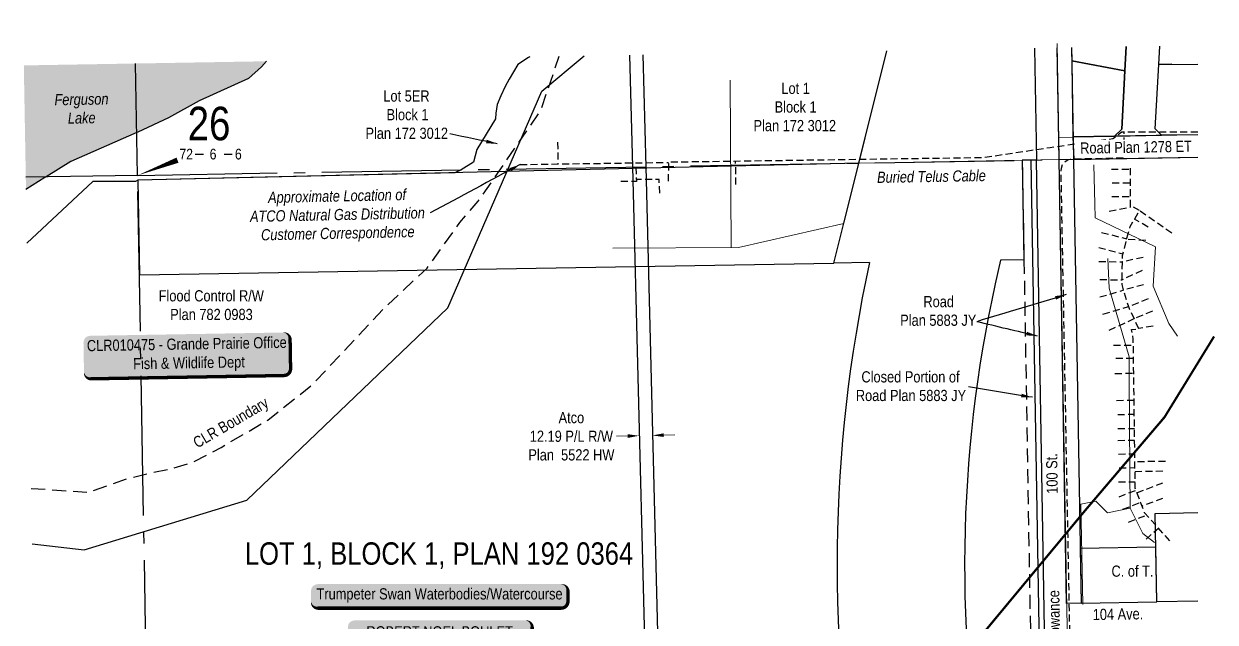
# Model space of a CAD drawing. Extents: x 74381 to 80879, y 6125508 to 6127598.
# Drawn here: x 75679 to 76746, y 6126387 to 6126923 of the extents above; entities that cross this region are included whole.
import ezdxf
from ezdxf.enums import TextEntityAlignment as Align

# ---------------------------------------------------------------- set-up
doc = ezdxf.new("R2010")
doc.units = 0
doc.header["$LTSCALE"] = 5
doc.header["$PDSIZE"] = 0.5
for name, pattern in [('DASHDOT2', [12.7, 6.35, -3.175, 0, -3.175]), ('foc-ACCESSROAD', [3.75, 2.5, -1.25]), ('foc-FLOWLINE', [3.75, 2.5, -1.25]), ('foc-QUARTERLINE', [33, 25, -3, 2, -3]), ('UG_PIPE', [1.875, 1.25, -0.625])]:
    doc.linetypes.add(name, pattern=pattern)
doc.layers.get('Defpoints').update_dxf_attribs({"color": 9})
for name, color, linetype in [('10', 1, 'Continuous'), ('9', 3, 'Continuous'), ('AS-OWNER', 7, 'Continuous'), ('AS-PIPE-UG', 44, 'UG_PIPE'), ('AS-PIPE-UG-T', 44, 'Continuous'), ('AS-SURFACE IMPACT', 7, 'Continuous'), ('AS-WILDLIFE', 131, 'DASHDOT2'), ('C-AR', 13, 'foc-ACCESSROAD'), ('C-RW', 13, 'Continuous'), ('C-SYMBOL', 7, 'Continuous'), ('F-EZE', 190, 'foc-FLOWLINE'), ('L-ROAD-T', 7, 'Continuous'), ('L-SECLBL', 7, 'Continuous'), ('L-SECQ', 8, 'foc-QUARTERLINE'), ('L-TITLEDB', 4, 'Continuous'), ('L-TITLEDB-T', 4, 'Continuous'), ('T-WATER', 160, 'Continuous'), ('T-WATER-H', 133, 'Continuous')]:
    doc.layers.add(name, color=color, linetype=linetype)
doc.layers.add('AS-TELUS-ATCO PIPELINES', color=7, linetype='foc-TEL', lineweight=9, true_color=0xff9c38)
doc.layers.add('C-RW-T', color=13, linetype='Continuous', lineweight=9)
doc.styles.add('175L', font='ARIALN.TTF', dxfattribs={"height": 20})
doc.styles.add('240', font='ARIALN.TTF', dxfattribs={"height": 30})
doc.styles.add('80', font='ARIALN.TTF', dxfattribs={"height": 10})
doc.styles.add('80CG', font='ARIALN.TTF', dxfattribs={"height": 10})
doc.styles.add('80L', font='ARIALN.TTF', dxfattribs={"height": 10})
doc.styles.add('foc-LtypeFont', font='ARIALN.TTF', dxfattribs={"height": 7.35})
doc.styles.add('SIMPLEX', font='ARIALN.TTF')
doc.linetypes.add('foc-TEL', pattern='A,2,-1,["T",foc-LtypeFont,S=0.2,R=0,X=-0.425,Y=-0.75],-1.24,8', length=12.24)
doc.dimstyles.new('Compass 5 000', dxfattribs={"dimscale": 5, "dimtxt": 9, "dimasz": 2, "dimexe": 0.2, "dimexo": 0.0625, "dimgap": 0.5, "dimtad": 0, "dimtih": 1, "dimtoh": 1, "dimzin": 0, "dimdsep": 46, "dimtxsty": '80CG', "dimcen": 0.1, "dimse1": 1, "dimse2": 1, "dimclrd": 256, "dimclrt": 256, "dimaunit": 1, "dimadec": 4, "dimazin": 0, "dimtfac": 0.06, "dimtofl": 0, "dimtmove": 0, "dimatfit": 1, "dimfxl": 0.2, "dimtolj": 1, "dimtzin": 0, "dimlwd": -1, "dimarcsym": 0})

# ---------------------------------------------------------------- blocks, each defined once
blk = doc.blocks.new('*D432')
at = {"layer": 'C-RW-T', "transparency": 16777216}
for p, q in [((76220, 6126553.8), (76210, 6126553.5)), ((76252.2, 6126554.6), (76262.2, 6126554.8))]:
    blk.add_line(p, q, dxfattribs=at)
for points in [[(76219.9, 6126555.4), (76220, 6126552.1), (76230, 6126554)], [(76252.1, 6126556.2), (76252.2, 6126552.9), (76242.2, 6126554.3)]]:
    blk.add_solid(points, dxfattribs=at)
at = {"layer": 'Defpoints', "color": 0, "transparency": 16777216}
for p in [(76230, 6126554), (76230, 6126552.4), (76242.2, 6126552.7)]:
    blk.add_point(p, dxfattribs=at)
at = {"layer": 'C-RW-T', "transparency": 16777216, "insert": (76169.5, 6126553.5), "char_height": 10, "attachment_point": 5, "style": '80CG'}
blk.add_mtext('\\A1;Atco\\P12.19 P/L R/W\\PPlan  5522 HW', dxfattribs=at)
blk = doc.blocks.new('*U438')
h = blk.add_hatch(color=255)
edge = h.paths.add_edge_path()
edge.add_line((-109, -11.5), (109, -11.5))
edge.add_arc((109, -5.5), 6, 270, 360)
edge.add_line((115, -5.5), (115, 4))
edge.add_arc((109, 4), 6, 0, 90)
edge.add_line((109, 10), (-109, 10))
edge.add_arc((-109, 4), 6, 90, 180)
edge.add_line((-115, 4), (-115, -5.5))
edge.add_arc((-109, -5.5), 6, 180, 270)
at = {"color": 131, "flags": 128}
blk.add_lwpolyline([(-109, -11.5, 3, 3, 0), (109, -11.5, 3, 3, 0.414214), (115, -5.5, 3, 3, 0), (115, 4, 3, 0, 0.414214), (109, 10, 0, 0, 0), (-109, 10, 0, 0, 0.414214), (-115, 4, 0, 0, 0), (-115, -5.5, 0, 3, 0.414214)], format="xyseb", close=True, dxfattribs=at)
at = {"color": 131, "style": '80'}
blk.add_attdef('ENTER_TEXT_001', (-36, -5), '', height=10, dxfattribs=at)
blk = doc.blocks.new('L-SECLBL')
at = {"layer": '9', "color": 7}
for p, q in [((-5.1, -27.8), (-12.3, -27.8)), ((20.7, -27.8), (13.5, -27.8))]:
    blk.add_line(p, q, dxfattribs=at)
at = {"layer": '10', "color": 2, "style": 'SIMPLEX'}
blk.add_attdef('SEC', text='', height=30, dxfattribs=at).set_placement((0, 0), align=Align.MIDDLE)
at = {"layer": '10', "color": 5, "style": '80L'}
blk.add_attdef('TWP', text='', height=9.5, dxfattribs=at).set_placement((-14.4, -27.4), align=Align.MIDDLE_RIGHT)
blk.add_attdef('RGE', text='', height=9.5, dxfattribs=at).set_placement((3.6, -27.4), align=Align.MIDDLE_CENTER)
blk.add_attdef('MER', text='', height=9.5, dxfattribs=at).set_placement((23.2, -27.4), align=Align.MIDDLE_LEFT)
blk = doc.blocks.new('*U476')
h = blk.add_hatch(color=59)
edge = h.paths.add_edge_path()
edge.add_line((-76.5, -37), (76.5, -37))
edge.add_arc((76.5, -31), 6, 270, 360)
edge.add_line((82.5, -31), (82.5, 29.5))
edge.add_arc((76.5, 29.5), 6, 0, 90)
edge.add_line((76.5, 35.5), (-76.5, 35.5))
edge.add_arc((-76.5, 29.5), 6, 90, 180)
edge.add_line((-82.5, 29.5), (-82.5, -31))
edge.add_arc((-76.5, -31), 6, 180, 270)
at = {"color": 1, "flags": 128}
blk.add_lwpolyline([(-76.5, -37, 3, 3, 0), (76.5, -37, 3, 3, 0.414214), (82.5, -31, 3, 3, 0), (82.5, 29.5, 3, 0, 0.414214), (76.5, 35.5, 0, 0, 0), (-76.5, 35.5, 0, 0, 0.414214), (-82.5, 29.5, 0, 0, 0), (-82.5, -31, 0, 3, 0.414214)], format="xyseb", close=True, dxfattribs=at)
blk.add_lwpolyline([(-72.5, -17, 0, 7.5, 0), (0, 0, 0, 0, 0)], format="xyseb", dxfattribs=at)
at = {"color": 1, "style": '80'}
blk.add_attdef('ENTER_TEXT_001', (-36, -5), '', height=10, dxfattribs=at)
blk = doc.blocks.new('*U492')
h = blk.add_hatch(color=255)
edge = h.paths.add_edge_path()
edge.add_line((-86.5, -20), (86.5, -20))
edge.add_arc((86.5, -14), 6, 270, 360)
edge.add_line((92.5, -14), (92.5, 12.5))
edge.add_arc((86.5, 12.5), 6, 0, 90)
edge.add_line((86.5, 18.5), (-86.5, 18.5))
edge.add_arc((-86.5, 12.5), 6, 90, 180)
edge.add_line((-92.5, 12.5), (-92.5, -14))
edge.add_arc((-86.5, -14), 6, 180, 270)
at = {"color": 44, "flags": 128}
blk.add_lwpolyline([(-86.5, -20, 3, 3, 0), (86.5, -20, 3, 3, 0.414214), (92.5, -14, 3, 3, 0), (92.5, 12.5, 3, 0, 0.414214), (86.5, 18.5, 0, 0, 0), (-86.5, 18.5, 0, 0, 0.414214), (-92.5, 12.5, 0, 0, 0), (-92.5, -14, 0, 3, 0.414214)], format="xyseb", close=True, dxfattribs=at)
at = {"color": 44, "style": '80'}
blk.add_attdef('ENTER_TEXT_001', (-36, -5), '', height=10, dxfattribs=at)

msp = doc.modelspace()

# ---------------------------------------------------------------- hatches: boundary and pattern name
at = {"layer": 'T-WATER-H', "linetype": 'Continuous'}
h = msp.add_hatch(color=256, dxfattribs=at)
h.dxf.hatch_style = 1
h.paths.add_polyline_path([(75896.592, 6126889.183), (75679.287, 6126885.479), (75681.232, 6126774.37), (75698.181, 6126785.056), (75699.138, 6126785.659), (75721.269, 6126799.59), (75780.492, 6126825.434), (75781.466, 6126825.86), (75808.803, 6126838.503), (75836.211, 6126853.726), (75880.451, 6126873.685), (75892.028, 6126884.207)])
h.paths.add_polyline_path([(76105.302, 6127597.923), (76105.294, 6127597.455), (76105.295, 6127597.456)])

# ---------------------------------------------------------------- linework, layer by layer
at = {"layer": 'AS-PIPE-UG', "flags": 128}
for points in [[(76157.152, 6126816.879), (76157.439, 6126797.279)], [(76730.248, 6126825.637), (76662.365, 6126825.613), (76654.259, 6126819.643), (76598.275, 6126811.815), (76538.578, 6126802.84), (76256.439, 6126798.73), (76256.169, 6126781.482)], [(76618.939, 6126209.605), (76608.014, 6126786.081), (76608.164, 6126793.599), (76609.669, 6126797.959), (76614.209, 6126801.276), (76615.995, 6126801.633), (76664.337, 6126803.066), (76664.329, 6126825.614)], [(76123.635, 6126796.783), (76256.439, 6126798.73)], [(76248.747, 6126771.068), (76248.033, 6126783.48), (76227.763, 6126783.48), (76227.546, 6126798.307)], [(76316.832, 6126778.916), (76316.531, 6126799.606)], [(76652.907, 6126792.614), (76670.027, 6126792.682)], [(76678.235, 6126755.655), (76672.132, 6126759.05), (76670.163, 6126758.629), (76670.021, 6126794.056)], [(76227.763, 6126783.48), (76227.698, 6126781.699), (76212.506, 6126781.416)], [(76653.671, 6126780.398), (76670.076, 6126780.464)], [(76653.213, 6126768.182), (76670.124, 6126768.25)], [(76651.072, 6126755.151), (76670.163, 6126758.629)], [(76705.255, 6126459.977), (76682.706, 6126485.126), (76674.309, 6126507.042), (76672.802, 6126620.758), (76672.527, 6126640.41), (76671.058, 6126649.082), (76677.682, 6126649.687), (76668.435, 6126669.275), (76662.495, 6126689.459), (76662.907, 6126715.414), (76668.842, 6126738.213), (76669.808, 6126741.248), (76678.235, 6126755.655), (76707.588, 6126735.289)], [(76685.856, 6126740.826), (76673.715, 6126747.927)], [(76644.198, 6126736.064), (76666.754, 6126730.193)], [(76641.607, 6126722.565), (76663.299, 6126716.919)], [(76683.632, 6126728.729), (76666.625, 6126729.697)], [(76681.409, 6126713.669), (76662.817, 6126709.707)], [(76641.607, 6126710.044), (76662.817, 6126709.707)], [(76680.425, 6126701.968), (76662.56, 6126693.542)], [(76642.676, 6126693.858), (76662.56, 6126693.542)], [(76681.794, 6126689.237), (76663.958, 6126684.487)], [(76642.676, 6126678.224), (76663.958, 6126684.487)], [(76645.426, 6126662.802), (76668.354, 6126669.55)], [(76685.728, 6126676.654), (76668.435, 6126669.275)], [(76651.079, 6126648.401), (76673.33, 6126658.906)], [(76689.662, 6126665.643), (76673.33, 6126658.906)], [(76690.277, 6126651.977), (76677.644, 6126650.107)], [(76654.898, 6126634.964), (76672.6, 6126635.212)], [(76656.888, 6126623.328), (76672.763, 6126623.551)], [(76656.141, 6126609.784), (76672.945, 6126610.007)], [(76657.601, 6126585.706), (76673.264, 6126585.914)], [(76658.575, 6126573.059), (76673.432, 6126573.256)], [(76658.818, 6126560.412), (76673.599, 6126560.607)], [(76658.58, 6126549.829), (76673.739, 6126550.03)], [(76659.31, 6126537.669), (76673.901, 6126537.862)], [(76701.275, 6126531.024), (76673.996, 6126530.663)], [(76659.797, 6126525.265), (76674.065, 6126525.454)], [(76699.06, 6126522.17), (76674.113, 6126521.839)], [(76659.31, 6126512.618), (76674.233, 6126512.815)], [(76698.814, 6126511.593), (76675.925, 6126502.824)], [(76659.795, 6126499.421), (76674.997, 6126505.246)], [(76698.744, 6126497.961), (76680.471, 6126490.96)], [(76663.234, 6126488.233), (76679.175, 6126494.341)], [(76668.312, 6126476.802), (76683.644, 6126482.677)], [(76683.959, 6126461.557), (76694.979, 6126471.438)]]:
    msp.add_lwpolyline(points, dxfattribs=at)
at = {"layer": 'AS-TELUS-ATCO PIPELINES', "flags": 128}
for points in [[(76426.763, 6126798.077), (76606.084, 6126801.123), (76605.748, 6126821.089), (76655.837, 6126822.168), (76662.167, 6126828.272), (76665.01, 6126880.579), (76666.192, 6126902.301)], [(76613.852, 6126347.155), (76604.31, 6126905.165)], [(76206.714, 6126722.005), (76319.223, 6126722.452), (76413.268, 6126743.88), (76451.801, 6126898.647)], [(76312.677, 6126722.426), (76311.564, 6126872.387)], [(76637.288, 6126796.476), (76638.014, 6126761.49), (76638.471, 6126748.967), (76692.511, 6126722.99), (76690.349, 6126687.758), (76704.314, 6126654.599), (76712.178, 6126643.257)], [(76669.851, 6126489.243), (76669.329, 6126522.969), (76668.97, 6126607.236), (76668.97, 6126624.711), (76651.033, 6126685.969), (76649.646, 6126712.642)], [(76627.263, 6126402.949), (76625.534, 6126492.695), (76639.058, 6126495.57), (76649.418, 6126484.928), (76669.851, 6126489.243), (76681.075, 6126466.518), (76691.491, 6126458.485)]]:
    msp.add_lwpolyline(points, dxfattribs=at)
at = {"layer": 'AS-WILDLIFE', "const_width": 1.999, "flags": 128}
msp.add_lwpolyline([(75691.006, 6126064.284), (76064.974, 6126133.62), (76290.924, 6126176.195), (76391.945, 6126201.065), (76630.467, 6126488.35), (76700.515, 6126570.651), (76744.856, 6126642.843)], dxfattribs=at)
at = {"layer": 'C-AR'}
msp.add_lwpolyline([(76573.154, 6126800.555), (76574.69, 6126711.471), (76586.66, 6126014.991)], dxfattribs=at)
at = {"layer": 'C-RW', "flags": 128}
for points in [[(76221.422, 6126894.72), (76224.249, 6126794.622), (76244.364, 6125995.106)], [(76244.364, 6125995.106), (76256.553, 6125995.308), (76255.918, 6126020.545), (76467.99, 6126023.967), (76465.322, 6126036.116), (76255.611, 6126032.732), (76236.438, 6126794.838), (76233.629, 6126894.928)]]:
    msp.add_lwpolyline(points, dxfattribs=at)
at = {"layer": 'F-EZE', "flags": 128}
msp.add_lwpolyline([(75685.912, 6126506.937), (75736.885, 6126503.476), (75772.348, 6126515.683), (75792.005, 6126520.594), (75812.46, 6126524.683), (75830.478, 6126530.418), (75855.868, 6126543.506), (75897.637, 6126568.063), (75936.95, 6126599.165), (76001.796, 6126668.072), (76040.29, 6126704.085), (76069.774, 6126745.01), (76086.154, 6126763.833), (76142.114, 6126845.091), (76158.551, 6126893.648)], dxfattribs=at)
at = {"layer": 'L-SECLBL', "flags": 128}
msp.add_lwpolyline([(75781.163, 6126787.062, 0, 5, 0), (75816.887, 6126800.677, 0, 0, 0)], format="xyseb", dxfattribs=at)
at = {"layer": 'L-SECQ', "flags": 128}
for points in [[(75781.163, 6126787.062), (75779.41, 6126887.185)], [(75781.163, 6126787.062), (76730.251, 6126803.255)], [(75781.163, 6126787.062), (75681.039, 6126785.35)], [(75795.154, 6125987.645), (75781.163, 6126787.062)]]:
    msp.add_lwpolyline(points, dxfattribs=at)
at = {"layer": 'L-TITLEDB'}
for p, q in [((76585.959, 6126800.741), (76573.154, 6126800.555)), ((76599.789, 6125995.98), (76585.959, 6126800.741))]:
    msp.add_line(p, q, dxfattribs=at)
at = {"layer": 'L-TITLEDB', "flags": 128}
for points in [[(76655.837, 6126822.168), (76697.951, 6126822.906), (76692.272, 6126828.803), (76695.398, 6126886.309), (76696.295, 6126902.814)], [(76666.192, 6126902.301), (76665.01, 6126880.579), (76662.167, 6126828.272), (76655.837, 6126822.168)], [(76665.01, 6126880.579), (76666.192, 6126902.301)], [(76695.398, 6126886.309), (76696.295, 6126902.814)], [(76132.184, 6126893.028), (76131.218, 6126892.651), (76121.681, 6126886.296), (76113.732, 6126873.287), (76110.36, 6126866.663), (76106.291, 6126858.296), (76103.036, 6126850.393), (76101.989, 6126842.607), (76101.524, 6126837.726), (76084.883, 6126810.156), (76081.879, 6126799.019), (76070.905, 6126792.005), (76065.173, 6126789.432), (75781.241, 6126782.644), (75779.377, 6126781.678), (75741.118, 6126781.562), (75682.074, 6126726.25)], [(75686.781, 6126457.272), (75733.365, 6126452.024), (75878.906, 6126496.412), (76058.832, 6126668.635), (76143.013, 6126862.496), (76180.848, 6126894.028)], [(76436.375, 6126709.15), (76404.484, 6126708.598), (76426.763, 6126798.077), (76451.801, 6126898.647)], [(76625.772, 6126404.075), (76612.821, 6126403.881), (76606.084, 6126801.123), (76604.377, 6126901.248)], [(76617.19, 6126901.466), (76617.392, 6126889.719), (76665.01, 6126880.579)], [(76617.191, 6126901.466), (76618.916, 6126801.361), (76625.772, 6126404.075)], [(76655.837, 6126822.168), (76662.167, 6126828.272), (76665.01, 6126880.579), (76617.392, 6126889.719), (76618.568, 6126821.496), (76655.837, 6126822.168)], [(76697.951, 6126822.906), (76692.272, 6126828.803), (76695.398, 6126886.309), (76730.243, 6126886.735)], [(76707.011, 6126886.451), (76695.398, 6126886.309)], [(76730.249, 6126823.425), (76618.568, 6126821.496), (76619.435, 6126801.383)], [(76730.249, 6126823.456), (76697.951, 6126822.906)], [(76404.484, 6126708.598), (76426.763, 6126798.077), (75781.241, 6126782.644), (75782.723, 6126698.009), (76404.484, 6126708.598)], [(76580.767, 6126800.693), (76587.944, 6126382.949), (76594.619, 6125995.586)], [(76618.916, 6126801.361), (76730.251, 6126803.284)], [(76693.646, 6126405.219), (76692.268, 6126484.537), (76730.281, 6126485.169)], [(76693.646, 6126405.219), (76692.793, 6126454.332), (76624.924, 6126453.188), (76625.772, 6126404.075), (76693.646, 6126405.219)], [(76730.288, 6126405.826), (76693.646, 6126405.219)]]:
    msp.add_lwpolyline(points, dxfattribs=at)
msp.add_lwpolyline([(76584.232, 6126900.904), (76585.959, 6126800.741), (76573.154, 6126800.555), (76574.69, 6126711.471), (76553.802, 6126711.164), (76548.991, 6126690.029, 0.10194487), (76542.3, 6126218.938)], format="xyb", dxfattribs=at)
at = {"layer": 'L-TITLEDB', "linetype": 'Continuous'}
msp.add_arc((77688.933, 6126438.242), 1281.518, 167.795849, 190.824927, dxfattribs=at)
at = {"layer": 'T-WATER', "linetype": 'Continuous'}
msp.add_lwpolyline([(75896.592, 6126889.183), (75892.028, 6126884.207), (75880.451, 6126873.685), (75836.211, 6126853.726), (75808.803, 6126838.503), (75781.466, 6126825.86), (75780.492, 6126825.434), (75721.269, 6126799.59), (75699.138, 6126785.659), (75698.181, 6126785.056), (75681.232, 6126774.37)], dxfattribs=at)

# ---------------------------------------------------------------- block references
at = {"layer": 'AS-OWNER'}
ref = msp.add_blockref('*U476', (76051.886, 6126353.26), dxfattribs=at)
ref.add_attrib('ENTER_TEXT_001', 'ROBERT NOEL BOULET', (75985.989, 6126373.519), dxfattribs={"layer": '0', "color": 1, "height": 10, "style": '80'})
ref.add_attrib('ENTER_TEXT_002', 'ELVINE JEANNETTE BOULET', (75971.654, 6126356.675), dxfattribs={"layer": '0', "color": 1, "height": 10, "style": '80'})
ref.add_attrib('ENTER_TEXT_003', '(As Joint Tenants)', (76005.406, 6126339.838), dxfattribs={"layer": '0', "color": 1, "height": 10, "style": '80'})
ref.add_attrib('ENTER_TEXT_004', 'C. of T. 192 032 382', (75999.686, 6126322.994), dxfattribs={"layer": '0', "color": 1, "height": 10, "style": '80'})
at = {"layer": 'AS-SURFACE IMPACT'}
ref = msp.add_blockref('*U492', (75825.396, 6126626.448), dxfattribs=dict(at, rotation=0.9756058303014471))
ref.add_attrib('ENTER_TEXT_001', 'CLR010475 - Grande Prairie Office', (75735.84, 6126629.642), dxfattribs={"layer": '0', "color": 44, "height": 10, "rotation": 0.975606, "style": '80'})
ref.add_attrib('ENTER_TEXT_002', ' Fish & Wildlife Dept', (75774.075, 6126613.453), dxfattribs={"layer": '0', "color": 44, "height": 10, "rotation": 0.975606, "style": '80'})
at = {"layer": 'L-SECLBL'}
msp.add_blockref('L-SECLBL', (75845.105, 6126833.493), dxfattribs=at).add_auto_attribs({'SEC': '26', 'TWP': '72', 'RGE': '6', 'MER': '6'})
at = {"layer": 'L-TITLEDB-T'}
ref = msp.add_blockref('*U438', (76051.38, 6126411.193), dxfattribs=at)
ref.add_attrib('ENTER_TEXT_001', 'Trumpeter Swan Waterbodies/Watercourse', (75941.339, 6126407.493), dxfattribs={"layer": '0', "color": 131, "height": 10, "style": '80'})

# ---------------------------------------------------------------- texts
at = {"layer": 'AS-PIPE-UG', "insert": (75960.061, 6126750.47), "char_height": 9.99726, "attachment_point": 5, "rotation": 1.221612, "style": '240'}
msp.add_mtext_dynamic_manual_height_columns('{\\fArial Narrow|b0|i1|c0|p34;Approximate Location of\\PATCO Natural Gas Distribution Customer Correspondence}', width=156.39403, gutter_width=44.988, heights=[0], dxfattribs=at)
at = {"layer": 'AS-TELUS-ATCO PIPELINES', "insert": (76491.818, 6126786.056), "char_height": 9.99726, "attachment_point": 5, "rotation": 0.973356, "style": '240'}
msp.add_mtext_dynamic_manual_height_columns('{\\fArial Narrow|b0|i1|c0|p34;Buried Telus Cable}', width=97.20837, gutter_width=44.988, heights=[0], dxfattribs=at)
at = {"layer": 'C-SYMBOL', "color": 3, "style": '175L'}
msp.add_text('LOT 1, BLOCK 1, PLAN 192 0364', height=20, dxfattribs=at).set_placement((76050.992, 6126432.596), align=Align.BOTTOM_CENTER)
at = {"layer": 'T-WATER', "linetype": 'Continuous', "insert": (75709.991, 6126859.791), "char_height": 10, "attachment_point": 1, "rotation": 0.989677, "style": '80L'}
msp.add_mtext_dynamic_manual_height_columns('\\pi-3.3675;{\\fArial Narrow|b0|i1|c0|p34;Ferguson \\P\\pi8.3276;Lake}', width=40.82988, gutter_width=50, heights=[0], dxfattribs=at)

# ---------------------------------------------------------------- dimensions: what is measured, and where the dimension line sits
at = {"layer": 'C-RW-T'}
dim = msp.add_aligned_dim(p1=(76242.224, 6126552.711), p2=(76230.025, 6126552.405), distance=-1.6, text='Atco\\P12.19 P/L R/W\\PPlan  5522 HW', dimstyle='Compass 5 000', dxfattribs=at)
dim.commit()
dim.dimension.update_dxf_attribs({"geometry": '*D432', "text_midpoint": (76169.459, 6126553.503)})

# ---------------------------------------------------------------- leaders
at = {"layer": 'AS-PIPE-UG-T', "path_type": 1}
msp.add_leader([(76123.635, 6126796.783), (76043.143, 6126753.491)], dimstyle='Compass 5 000', override={"dimgap": 0.5, "dimtad": 0}, dxfattribs=at)

# ---------------------------------------------------------------- next in the draw order: texts
at = {"layer": 'F-EZE', "insert": (75829.27, 6126550.974), "char_height": 10, "attachment_point": 1, "rotation": 30.452742, "style": '80L', "bg_fill": 3, "box_fill_scale": 1.2, "bg_fill_color": 256, "bg_fill_transparency": 0}
msp.add_mtext_dynamic_manual_height_columns('\\pi0.32285;CLR Boundary', width=75.12729, gutter_width=50, heights=[0], dxfattribs=at)
at = {"layer": 'L-ROAD-T', "insert": (76597.55, 6126341.225), "char_height": 10, "width": 148.60614, "attachment_point": 2, "rotation": 90.963126, "style": '80L', "bg_fill": 3, "box_fill_scale": 1.15, "bg_fill_color": 256, "bg_fill_true_color": 256, "bg_fill_transparency": 0}
msp.add_mtext('Government Road Allowance', dxfattribs=at)
at = {"layer": 'L-TITLEDB-T', "char_height": 10, "attachment_point": 1, "style": '80L', "bg_fill": 3, "box_fill_scale": 1.2, "bg_fill_color": 256, "bg_fill_transparency": 0}
for s, width, insert in [('\\pi25.466;Lot 1\\P\\pi19.436;Block 1\\P\\pi0.53431;Plan 172 3012', 73.47653, (76332.031, 6126869.968)), ('\\pi16.53;Lot 5ER\\P\\pi19.436;Block 1\\P\\pi0.53431;Plan 172 3012', 73.47653, (75984.602, 6126863.098)), ('\\pi0.5309;Flood Control R/W\\P\\pi10.872;Plan 782 0983', 94.21323, (75799.465, 6126684.269)), ('\\pi23.928;Road \\P\\pi3.1673;Plan 5883 JY', 73.51746, (76460.711, 6126679.09)), ('\\pi5.4866;Closed Portion of \\P\\pi0.48997;Road Plan 5883 JY', 98.72892, (76423.68, 6126611.738)), ('\\pi0.32285;C. of T.', 36.68254, (76652.716, 6126437.851))]:
    msp.add_mtext_dynamic_manual_height_columns(s, width=width, gutter_width=50, heights=[0], dxfattribs=dict(at, insert=insert))
at = {"layer": 'L-TITLEDB-T', "char_height": 10, "attachment_point": 1, "style": '80L', "bg_fill": 3, "bg_fill_color": 256, "bg_fill_transparency": 0}
for s, width, insert, rotation, box_fill_scale in [('\\pi0.48997;Road Plan 1278 ET', 99.8749, (76624.427, 6126816.464), 0.989677, 1.2), ('\\pi5.1216;100 St.', 44.34284, (76595.102, 6126496.829), 90.953693, 1), ('\\pi0.66392;104 Ave.', 44.34284, (76635.484, 6126398.976), 0.953693, 1)]:
    msp.add_mtext_dynamic_manual_height_columns(s, width=width, gutter_width=50, heights=[0], dxfattribs=dict(at, insert=insert, rotation=rotation, box_fill_scale=box_fill_scale))

# ---------------------------------------------------------------- next in the draw order: leaders
at = {"layer": 'L-TITLEDB-T', "path_type": 1}
for points in [[(76103.184, 6126815.368), (76060.638, 6126824.107)], [(76612.578, 6126680.324), (76532.371, 6126656.116)], [(76586.796, 6126643.172), (76532.371, 6126656.116)], [(76582.186, 6126588.399), (76525.061, 6126597.912)]]:
    msp.add_leader(points, dimstyle='Compass 5 000', override={"dimgap": 0.5, "dimtad": 0}, dxfattribs=at)

doc.saveas('drawing.dxf')
